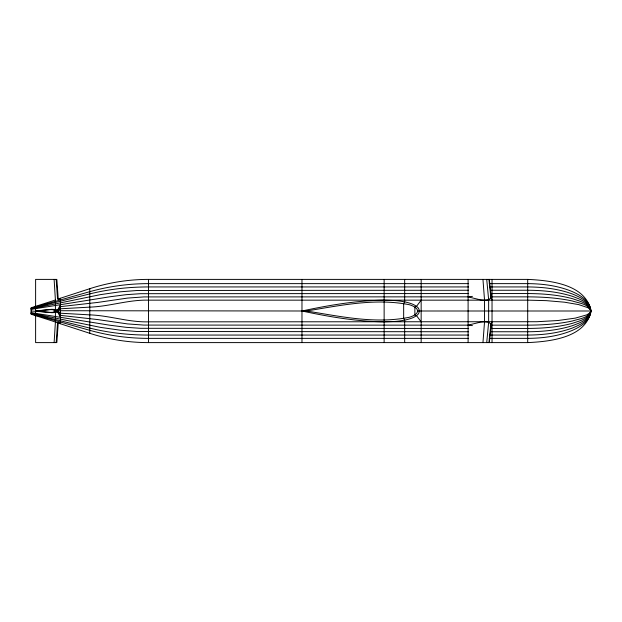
<?xml version="1.0" encoding="UTF-8"?>
<svg xmlns="http://www.w3.org/2000/svg" width="622" height="622" viewBox="0 0 622 622"><rect width="100%" height="100%" fill="white"/><g stroke="black" fill="none" stroke-linecap="round" stroke-linejoin="round"><path stroke-width="0.93" d="M56.835 279.395L58.227 298.949L89.786 288.694C108.702 282.543 128.591 279.395 148.479 279.395L527.697 279.395C549.864 280.429 586.025 284.114 590.9 311C586.025 337.886 549.864 341.571 527.697 342.605L148.479 342.605C128.591 342.605 108.702 339.457 89.786 333.306L58.227 323.051L56.835 342.605M489.281 283.632L527.697 283.632C542.874 283.725 558.307 285.723 572.388 291.648C580.481 295.271 590.426 301.071 590.9 311C590.426 320.929 580.481 326.729 572.388 330.352C558.307 336.277 542.874 338.275 527.697 338.368L489.281 338.368M489.918 286.936L527.697 286.936C542.812 287.03 558.136 288.732 572.388 293.988C579.976 297.122 590.138 301.631 590.9 311C590.138 320.369 579.976 324.878 572.388 328.012C558.136 333.268 542.812 334.97 527.697 335.064L489.918 335.064M490.548 290.249L527.697 290.249C542.757 290.334 557.981 291.749 572.388 296.321C579.479 299.042 589.742 302.238 590.9 311C589.742 319.762 579.479 322.958 572.388 325.679C557.981 330.251 542.757 331.666 527.697 331.751L490.548 331.751M490.548 293.553L527.697 293.553C542.703 293.631 557.841 294.789 572.388 298.661C579.02 301.04 589.213 302.922 590.9 311C589.213 319.078 579.02 320.96 572.388 323.339C557.841 327.211 542.703 328.369 527.697 328.447L490.548 328.447M590.527 309.289L590.527 312.71M35.617 311L51.447 309.328A29.887 28.192 -69.7 0 1 55.405 309.6L56.431 309.81A6.212 5.87 -85.5 0 1 57.558 310.215A2.418 2.278 -88.3 0 1 57.862 310.409A1.205 1.135 -89.3 0 1 58.11 310.658L58.11 311.342A1.205 1.135 89.3 0 1 57.862 311.591A2.418 2.278 88.3 0 1 57.558 311.777A6.212 5.87 85.5 0 1 56.431 312.19L55.405 312.399A29.887 28.192 69.7 0 1 51.447 312.672L35.617 311L50.359 309.647A29.654 29.654 0 0 1 54.122 309.849L55.109 310.02A5.925 5.925 0 0 1 56.19 310.355A2.231 2.231 0 0 1 56.478 310.51L57.862 310.409L60.443 306.63L97.802 302.416L127.557 298.078L143.83 296.919L468.102 296.857L480.433 299.858A26.256 24.693 0 0 0 484.538 300.169A14.982 14.088 0 0 0 488.643 299.61L490.929 298.078A2.13 2.006 0 0 0 491.232 296.857L527.697 296.857C542.664 296.927 557.724 297.845 572.388 301.001C578.639 303.101 588.513 303.738 590.9 311C588.513 318.262 578.639 318.899 572.388 320.999C557.724 324.155 542.664 325.073 527.697 325.143L491.224 325.143A2.13 2.006 0 0 0 490.929 323.922L488.643 322.383A14.982 14.088 0 0 0 484.538 321.831A26.256 24.693 0 0 0 480.433 322.142L468.102 325.143L143.83 325.081L127.557 323.922L97.802 319.584L60.443 315.37L57.862 311.591L56.478 311.49A2.231 2.231 0 0 1 56.19 311.645A5.925 5.925 0 0 1 55.109 311.98L54.122 312.151A29.654 29.654 0 0 1 50.359 312.361L31.1 311M383.564 321.838C356.064 321.387 328.805 316.738 301.973 311C328.991 305.208 356.445 300.55 384.132 300.162L528.443 300.169L546.264 300.644L564.426 302.183L578.623 304.586L587.86 307.68L590.231 309.429L590.892 311.124L589.843 312.975L586.764 314.856L575.366 318.114L557.856 320.524L536.856 321.722L148.479 321.838C128.606 322.39 109.565 315.525 89.786 314.872L60.443 313.216L58.11 311.342L56.719 311.28A1.057 1.057 0 0 1 56.478 311.49L56.478 310.51A1.057 1.057 0 0 1 56.719 310.72L306.483 311C340.312 305.488 375.361 297.868 409.494 304.757A22.369 22.369 0 0 1 414.866 307.128L416.561 308.566A4.649 4.649 0 0 1 417.44 310.401L417.44 311.599A4.649 4.649 0 0 1 416.561 313.434L414.866 314.872A22.369 22.369 0 0 1 409.486 317.236C375.385 324.225 340.288 316.396 306.483 311M384.132 342.574L384.132 279.426M54.122 342.605L55.405 322.048A29.887 3.437 18.3 0 0 51.447 320.703L31.1 314.234L31.1 307.766L51.447 301.297A29.887 3.437 -18.3 0 0 55.405 299.952L54.122 279.395M56.19 342.605L57.558 322.81A15.34 7.021 90 0 0 60.443 322.064M482.96 342.605L484.538 321.838L484.538 300.162L482.96 279.395M56.827 311.039L60.443 308.784L89.786 307.128C109.565 306.475 128.606 299.61 148.479 300.162L383.564 300.169M486.715 342.605L488.643 322.383L488.643 299.617L486.715 279.395M488.939 342.605L490.929 323.922L492.033 321.838M489.32 342.605L491.224 325.143M492.033 293.553L490.447 296.282M60.443 304.617L57.558 310.222L56.19 310.355L56.19 311.645L57.558 311.777L60.443 317.383M590.34 313.099L589.983 313.682M421.156 300.162L416.515 306.358L414.866 307.128L414.866 314.872L416.515 315.642L421.156 321.838M490.447 325.718L492.033 328.447M31.1 308.193L89.786 291.679C108.858 286.314 128.668 283.632 148.479 283.632L468.623 283.632M31.1 308.52L89.786 293.911C108.959 289.129 128.738 286.96 148.479 286.936L468.623 286.936M31.1 308.916L100.5 294.618L120.155 291.811L137.322 290.49L468.623 290.249M31.1 309.383L109.581 296.826L126.173 294.673L140.58 293.693L468.623 293.553M468.102 296.857L472.432 296.375M384.132 321.838L394.402 321.481A84.81 84.81 0 0 0 404.673 320.12A51.183 51.183 0 0 0 410.839 318.487A22.338 22.338 0 0 0 416.515 315.649L417.883 314.468A5.823 5.823 0 0 0 419.065 312.399L419.065 309.6A5.823 5.823 0 0 0 417.883 307.532L416.515 306.358A22.338 22.338 0 0 0 410.839 303.513A51.183 51.183 0 0 0 404.673 301.872A84.81 84.81 0 0 0 394.402 300.519L384.132 300.162M56.594 279.395L35.617 279.395L35.617 306.296M417.541 311L590.884 311M468.623 328.447L140.58 328.307L126.173 327.327L109.581 325.174L31.1 312.617M468.623 331.751L137.322 331.51L120.155 330.189L100.5 327.382L31.1 313.084M468.623 335.064L148.479 335.064C128.738 335.04 108.959 332.871 89.786 328.089L31.1 313.48M468.623 338.368L148.479 338.368C128.668 338.368 108.858 335.686 89.786 330.321L31.1 313.807M56.594 342.605L35.617 342.605L35.617 315.704M472.432 325.625L468.102 325.143M55.405 322.048L58.071 322.997M590.115 308.512L590.34 308.901M492.033 300.162L490.929 298.078L488.939 279.395M489.32 279.395L491.224 296.857M56.19 279.395L57.558 299.19A15.34 7.021 -90 0 1 60.443 299.936M527.697 279.426L527.697 342.574M492.033 279.426L492.033 342.574M468.102 279.395L468.102 342.605M421.156 279.426L421.156 342.574M404.673 279.426L404.673 301.872L403.662 303.396L403.662 318.604L404.673 320.128L404.673 342.574M301.973 279.426L301.973 342.574M148.479 279.426L148.479 342.574M89.786 288.74L89.786 333.26M60.443 298.303L60.443 323.697M55.405 300.029L55.405 309.6L54.122 309.849L54.122 312.151L55.405 312.399L55.405 321.971M35.617 306.514L35.617 315.486M491.263 325.15A0.995 0.715 0 0 1 490.742 325.57M490.742 296.43A0.995 0.715 0 0 1 491.263 296.849"/></g></svg>
